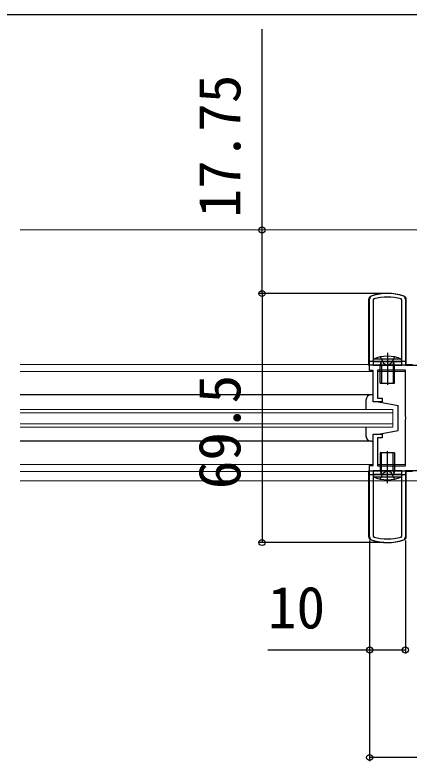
# Model space of a CAD drawing. Units: millimetres, scale not verified. Extents: x -700 to 700, y -1043 to 1038.
# Drawn here: x 389.1 to 499, y 108.5 to 316.7 of the extents above; entities that cross this region are included whole.
import ezdxf
from ezdxf.enums import TextEntityAlignment as Align

# ---------------------------------------------------------------- set-up
doc = ezdxf.new("R2010")
doc.units = ezdxf.units.MM
doc.header["$LTSCALE"] = 6
for name, color, linetype in [('0-2_YKK_11', 7, 'Continuous'), ('0-5_YKK_13', 4, 'Continuous'), ('0-7_YKK_D', 6, 'Continuous')]:
    doc.layers.add(name, color=color, linetype=linetype)
doc.layers.add('0-4_YKK_12', color=2, linetype='Continuous', lineweight=18)
doc.styles.add('ＭＳ ゴシック', font='')
doc.styles.get('ＭＳ ゴシック').set_extended_font_data('MS Gothic')

msp = doc.modelspace()

# ---------------------------------------------------------------- linework, layer by layer
at = {"layer": '0-2_YKK_11'}
for p, q in [((498, 237.366), (498, 218.95)), ((498, 218.95), (541.5, 218.95)), ((496.781, 170.97), (497, 171.259))]:
    msp.add_line(p, q, dxfattribs=at)
for points in [[(489.219, 237.43), (489, 237.141), (489, 218.95), (497, 218.95)], [(497, 218.95), (497, 237.141), (496.781, 237.43)], [(488, 171.034), (488, 190.9), (489, 190.9), (489, 199.7), (491.5, 199.7), (491.5, 198.7), (490.2, 198.7), (490.2, 190.85), (498, 190.85), (498, 203.742), (498.12, 203.925), (498.12, 204.475), (498, 204.658), (498, 217.55), (490.2, 217.55), (490.2, 209.7), (491.5, 209.7), (491.5, 208.7), (489, 208.7), (489, 217.5), (488, 217.5), (488, 237.366)], [(497, 171.259), (497, 189.45), (489, 189.45), (489, 171.259), (489.219, 170.97)], [(541.5, 189.45), (498, 189.45), (498, 171.034)]]:
    msp.add_lwpolyline(points, dxfattribs=at)
for centre, radius, start, end in [((489, 237.366), 1, 106.60153, 180), ((493, 223.95), 15, 73.39846, 106.60154), ((493, 223.95), 14, 74.33138, 105.66862), ((497, 237.366), 1, 360, 73.39847), ((489, 171.034), 1, 180, 253.39847), ((493, 184.45), 14, 254.33138, 285.66862), ((497, 171.034), 1, 286.60153, 0), ((493, 184.45), 15, 253.39846, 286.60154)]:
    msp.add_arc(centre, radius, start, end, dxfattribs=at)
at = {"layer": '0-4_YKK_12'}
for p, q in [((390.572, 219.1), (487.75, 219.1)), ((498.25, 219.1), (500, 219.1)), ((390.572, 217.2), (489, 217.2)), ((390.572, 205.602), (494.5, 205.602)), ((390.572, 202.602), (494.5, 202.602)), ((489, 191.2), (390.572, 191.2)), ((487.75, 189.3), (390.572, 189.3)), ((500, 189.3), (498.25, 189.3))]:
    msp.add_line(p, q, dxfattribs=at)
for points in [[(390.572, 256.7), (595, 256.7), (595, 186.7), (390.572, 186.7)], [(490.2, 217.2), (498, 217.2), (498, 191.2), (490.2, 191.2)], [(390.572, 206.602), (494.5, 206.602), (494.5, 201.602), (390.572, 201.602)]]:
    msp.add_lwpolyline(points, dxfattribs=at)
at = {"layer": '0-5_YKK_13'}
for p, q in [((487.75, 237.289), (487.75, 218.95)), ((498.25, 218.95), (498.25, 237.289)), ((491, 221.237), (491.855, 219.507)), ((493, 222.376), (493, 213.437)), ((495, 221.237), (494.145, 219.507)), ((498.25, 219.95), (487.75, 219.95)), ((498.25, 218.95), (487.75, 218.95)), ((489, 219.95), (489.056, 220.593)), ((489, 219.95), (497, 219.95)), ((496.944, 220.593), (489.056, 220.593)), ((491, 218.95), (491.259, 219.683)), ((491, 213.95), (491, 218.95)), ((495, 218.95), (491, 218.95)), ((491.379, 218.95), (491.268, 219.777)), ((491.379, 218.95), (491.379, 213.95)), ((491.855, 219.507), (493, 218.898)), ((494.145, 219.507), (493, 218.898)), ((494.621, 218.95), (494.732, 219.777)), ((494.621, 218.95), (494.621, 213.95)), ((495, 218.95), (494.741, 219.683)), ((497, 219.95), (496.944, 220.593)), ((488.5, 210.7), (390.572, 210.7)), ((487, 209.2), (487, 206.7)), ((490.5, 208.7), (489, 208.7)), ((490.5, 208.7), (496, 207.7)), ((496, 200.7), (496, 207.7)), ((487, 201.7), (487, 199.2)), ((490.5, 199.7), (496, 200.7)), ((488.5, 197.7), (390.572, 197.7)), ((491.379, 189.45), (491.379, 194.45)), ((493, 186.024), (493, 194.963)), ((494.621, 189.45), (494.621, 194.45)), ((495, 194.45), (495, 189.45)), ((487.75, 189.45), (487.75, 171.111)), ((487.75, 189.45), (498.25, 189.45)), ((487.75, 188.45), (498.25, 188.45)), ((497, 188.45), (489, 188.45)), ((489, 188.45), (489.056, 187.807)), ((489.056, 187.807), (496.944, 187.807)), ((491, 189.45), (491.259, 188.717)), ((491, 189.45), (495, 189.45)), ((491, 187.163), (491.855, 188.893)), ((491.379, 189.45), (491.268, 188.623)), ((491.855, 188.893), (493, 189.502)), ((494.145, 188.893), (493, 189.502)), ((495, 187.163), (494.145, 188.893)), ((494.621, 189.45), (494.732, 188.623)), ((495, 189.45), (494.741, 188.717)), ((497, 188.45), (496.944, 187.807)), ((498.25, 171.111), (498.25, 189.45))]:
    msp.add_line(p, q, dxfattribs=at)
for points in [[(491, 213.95), (495, 213.95), (495, 218.95)], [(489, 208.7), (489, 210.7), (488.5, 210.7)], [(488.5, 197.7), (489, 197.7), (489, 199.7), (490.5, 199.7)], [(495, 194.45), (491, 194.45), (491, 189.45)]]:
    msp.add_lwpolyline(points, dxfattribs=at)
for centre, radius, start, end in [((488.75, 237.289), 1, 107.67224, 180), ((493, 223.95), 15, 72.32776, 107.67224), ((497.25, 237.289), 1, 0, 72.32776), ((493, 211.95), 9.5, 65.47227, 114.52773), ((491.07, 219.75), 0.2, 340.57815, 90), ((494.93, 219.75), 0.2, 90, 199.42185), ((488.5, 209.2), 1.5, 90, 180), ((488.5, 199.2), 1.5, 180, 270), ((493, 196.45), 9.5, 245.47227, 294.52773), ((491.07, 188.65), 0.2, 270, 19.42185), ((494.93, 188.65), 0.2, 160.57815, 270), ((488.75, 171.111), 1, 180, 252.32776), ((497.25, 171.111), 1, 287.67224, 0), ((493, 184.45), 15, 252.32776, 287.67224)]:
    msp.add_arc(centre, radius, start, end, dxfattribs=at)
at = {"layer": '0-7_YKK_D'}
for p, q in [((560, 316.7), (242.5, 316.7)), ((458.75, 256.7), (459, 256.7)), ((492, 238.95), (457, 238.95)), ((492, 238.95), (457, 238.95)), ((458, 238.95), (458, 169.45)), ((492, 169.45), (457, 169.45)), ((488, 170.034), (488, 108.45)), ((488, 170.034), (488, 138.45)), ((498, 170.034), (498, 138.45)), ((535, 109.45), (488, 109.45))]:
    msp.add_line(p, q, dxfattribs=at)
for points in [[(458, 238.95), (458, 256.7), (458, 312.736)], [(498, 139.45), (488, 139.45), (459.6, 139.45)]]:
    msp.add_lwpolyline(points, dxfattribs=at)
for centre in [(458, 256.7), (458, 238.95), (458, 238.95), (458, 169.45), (488, 139.45), (498, 139.45), (488, 109.45)]:
    msp.add_circle(centre, 0.85, dxfattribs=at)

# ---------------------------------------------------------------- texts
at = {"layer": '0-7_YKK_D', "style": 'ＭＳ ゴシック'}
for s, p in [('17.75', (455.5, 260.145)), ('69.5', (455.5, 184.336))]:
    msp.add_text(s, height=11.73, rotation=90, dxfattribs=at).set_placement(p, align=Align.BOTTOM_LEFT)
msp.add_text('10', height=11.73, dxfattribs=at).set_placement((459.645, 141.95), align=Align.BOTTOM_LEFT)

doc.saveas('drawing.dxf')
